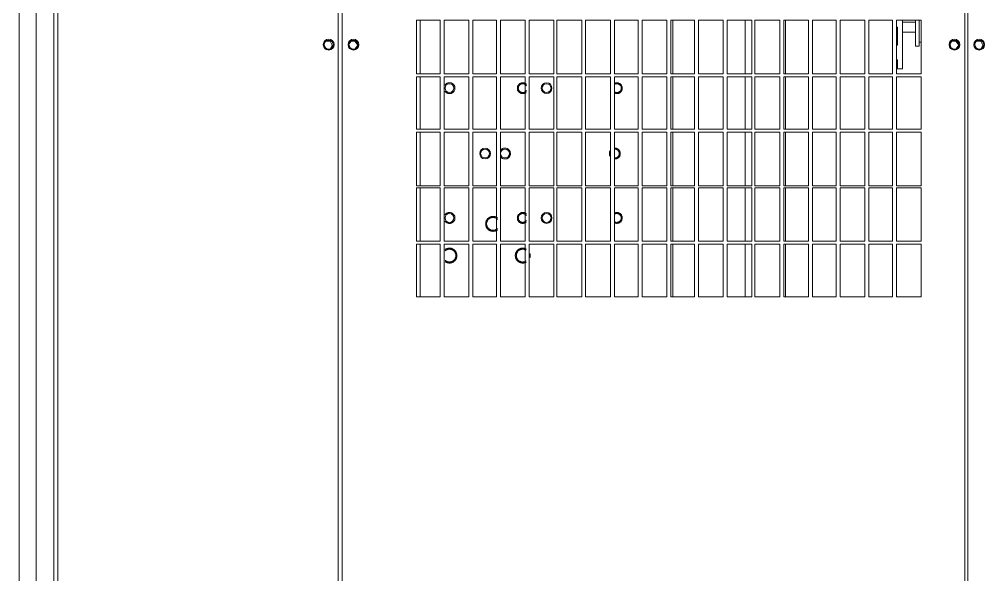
# Model space of a CAD drawing. Extents: x 0 to 160756, y 0 to 229247.
# Drawn here: x 92744 to 93931, y 79772 to 80454 of the extents above; entities that cross this region are included whole.
import ezdxf

# ---------------------------------------------------------------- set-up
doc = ezdxf.new("R2010")
doc.units = 0
doc.header["$LTSCALE"] = 10
doc.layers.add('XCM7Q30CDA-200K$0$xCUP-L40-M03-HVAC-EQ$0$XCUP-L40-HVAC-EQ$0$XCUP-L40-HVAC-EQ$0$XCUP-L40-HVAC-機房EQ$0$U-CDA-EQ', color=3, linetype='Continuous', lineweight=25)

# ---------------------------------------------------------------- blocks, each defined once
blk = doc.blocks.new('XCM7Q30CDA-200K$0$xCUP-L40-M03-HVAC-EQ$0$XCUP-L40-HVAC-EQ$0$XCUP-L40-HVAC-EQ$0$E315n')
at = {"layer": 'XCM7Q30CDA-200K$0$xCUP-L40-M03-HVAC-EQ$0$XCUP-L40-HVAC-EQ$0$XCUP-L40-HVAC-EQ$0$XCUP-L40-HVAC-機房EQ$0$U-CDA-EQ', "lineweight": 0}
for points in [[(2215.9, 4998.8), (669.2, 4998.8)], [(2241.4, 4978.1), (447.8, 4978.1)], [(2246.3, 4956.2), (445.3, 4956.2)], [(2242.7, 4951.3), (445.3, 4951.3)], [(1899.5, 4622.8), (1904.4, 4625.2)], [(1899.5, 4616.7), (1899.5, 4622.8)], [(1904.4, 4614.3), (1899.5, 4616.7)], [(1904.4, 4625.2), (1909.3, 4622.8)], [(1909.3, 4616.7), (1904.4, 4614.3)], [(1909.3, 4622.8), (1909.3, 4616.7)], [(24.3, 4607), (2471.4, 4607)], [(2472.6, 4602.1), (24.3, 4602.1)], [(1899.5, 4591.1), (1904.4, 4594.8)], [(1904.4, 4594.8), (1909.3, 4591.1)], [(1899.5, 4586.3), (1899.5, 4591.1)], [(1904.4, 4582.6), (1899.5, 4586.3)], [(1909.3, 4586.3), (1904.4, 4582.6)], [(1909.3, 4591.1), (1909.3, 4586.3)], [(1595.3, 4510.8), (1659.8, 4510.8)], [(1595.3, 4481.6), (1595.3, 4510.8)], [(1659.8, 4510.8), (1659.8, 4481.6)], [(1663.5, 4510.8), (1729.2, 4510.8)], [(1663.5, 4481.6), (1663.5, 4510.8)], [(1729.2, 4510.8), (1729.2, 4481.6)], [(1731.6, 4510.8), (1797.3, 4510.8)], [(1731.6, 4481.6), (1731.6, 4510.8)], [(1797.3, 4510.8), (1797.3, 4481.6)], [(1801, 4510.8), (1865.5, 4510.8)], [(1801, 4481.6), (1801, 4510.8)], [(1865.5, 4510.8), (1865.5, 4481.6)], [(1869.1, 4510.8), (1934.8, 4510.8)], [(1869.1, 4481.6), (1869.1, 4510.8)], [(1934.8, 4510.8), (1934.8, 4481.6)], [(1659.8, 4506), (1595.3, 4506)], [(1729.2, 4506), (1663.5, 4506)], [(1797.3, 4506), (1731.6, 4506)], [(1865.5, 4506), (1801, 4506)], [(1934.8, 4506), (1869.1, 4506)], [(1659.8, 4481.6), (1595.3, 4481.6)], [(1595.3, 4476.8), (1659.8, 4476.8)], [(1595.3, 4446.3), (1595.3, 4476.8)], [(1638.3, 4475.3), (1638.1, 4474.9), (1637.9, 4474.5), (1637.7, 4474.2), (1637.5, 4473.8), (1637.3, 4473.4), (1637.2, 4473), (1637.1, 4472.6), (1637, 4472.2), (1636.9, 4471.8), (1636.8, 4471.4), (1636.8, 4471), (1636.7, 4470.6), (1636.7, 4470.2), (1636.7, 4469.8), (1636.7, 4469.4), (1636.8, 4469), (1636.8, 4468.6), (1636.9, 4468.2), (1637, 4467.8), (1637.1, 4467.4), (1637.2, 4467), (1637.4, 4466.6), (1637.6, 4466.2), (1637.7, 4465.9), (1637.9, 4465.5), (1638.1, 4465.2), (1638.4, 4464.8), (1638.6, 4464.5), (1638.9, 4464.2), (1639.2, 4463.8), (1639.5, 4463.5), (1639.8, 4463.2), (1640.1, 4463), (1640.5, 4462.7), (1640.8, 4462.5), (1641.2, 4462.2), (1641.5, 4462), (1641.9, 4461.8), (1642.3, 4461.7), (1642.6, 4461.5), (1643, 4461.4), (1643.4, 4461.3), (1643.8, 4461.2), (1644.2, 4461.1), (1644.6, 4461), (1645, 4461), (1645.4, 4461), (1645.8, 4460.9), (1646.2, 4461), (1646.6, 4461), (1647, 4461), (1647.4, 4461.1), (1647.8, 4461.2), (1648.2, 4461.3), (1648.6, 4461.4), (1649, 4461.5), (1649.4, 4461.7), (1649.8, 4461.8), (1650.1, 4462), (1650.5, 4462.2), (1650.9, 4462.5), (1651.2, 4462.7), (1651.6, 4463), (1651.9, 4463.2), (1652.2, 4463.5), (1652.5, 4463.8), (1652.8, 4464.2), (1653, 4464.5), (1653.3, 4464.8), (1653.5, 4465.2), (1653.7, 4465.5), (1653.9, 4465.9), (1654.1, 4466.2), (1654.3, 4466.6), (1654.4, 4467), (1654.6, 4467.4), (1654.7, 4467.8), (1654.8, 4468.2), (1654.8, 4468.6), (1654.9, 4469), (1654.9, 4469.4), (1655, 4469.8), (1655, 4470.2), (1654.9, 4470.6), (1654.9, 4471), (1654.9, 4471.4), (1654.8, 4471.8), (1654.7, 4472.2), (1654.6, 4472.6), (1654.5, 4473), (1654.3, 4473.4), (1654.2, 4473.8), (1654, 4474.2), (1653.8, 4474.5), (1653.6, 4474.9), (1653.4, 4475.3)], [(1639.9, 4475.4), (1639.7, 4475.1), (1639.4, 4474.7), (1639.2, 4474.4), (1639, 4474.1), (1638.8, 4473.8), (1638.7, 4473.4), (1638.5, 4473.1), (1638.4, 4472.7), (1638.3, 4472.4), (1638.2, 4472), (1638.1, 4471.6), (1638, 4471.3), (1638, 4470.9), (1637.9, 4470.5), (1637.9, 4470.2), (1637.9, 4469.8), (1638, 4469.4), (1638, 4469), (1638.1, 4468.7), (1638.1, 4468.3), (1638.2, 4468), (1638.3, 4467.6), (1638.5, 4467.2), (1638.6, 4466.9), (1638.8, 4466.6), (1638.9, 4466.2), (1639.1, 4465.9), (1639.3, 4465.6), (1639.6, 4465.3), (1639.8, 4465), (1640.1, 4464.7), (1640.6, 4464.1), (1640.9, 4463.9), (1641.3, 4463.6), (1641.6, 4463.4), (1641.9, 4463.2), (1642.2, 4463), (1642.6, 4462.9), (1642.9, 4462.7), (1643.3, 4462.6), (1643.6, 4462.5), (1644, 4462.4), (1644.4, 4462.3), (1644.7, 4462.2), (1645.1, 4462.2), (1645.5, 4462.2), (1645.8, 4462.2), (1646.2, 4462.2), (1646.6, 4462.2), (1646.9, 4462.2), (1647.3, 4462.3), (1647.7, 4462.4), (1648, 4462.5), (1648.4, 4462.6), (1648.7, 4462.7), (1649.1, 4462.9), (1649.4, 4463), (1649.8, 4463.2), (1650.1, 4463.4), (1650.4, 4463.6), (1650.7, 4463.9), (1651, 4464.1), (1651.3, 4464.4), (1651.9, 4465), (1652.1, 4465.3), (1652.3, 4465.6), (1652.5, 4465.9), (1652.7, 4466.2), (1652.9, 4466.6), (1653.1, 4466.9), (1653.2, 4467.2), (1653.3, 4467.6), (1653.5, 4468), (1653.5, 4468.3), (1653.6, 4468.7), (1653.7, 4469), (1653.7, 4469.4), (1653.7, 4469.8), (1653.7, 4470.2), (1653.7, 4470.5), (1653.7, 4470.9), (1653.7, 4471.3), (1653.6, 4471.6), (1653.5, 4472), (1653.4, 4472.4), (1653.3, 4472.7), (1653.2, 4473.1), (1653, 4473.4), (1652.8, 4473.8), (1652.7, 4474.1), (1652.4, 4474.4), (1652.2, 4474.7), (1652, 4475.1), (1651.7, 4475.4)], [(1659.8, 4476.8), (1659.8, 4446.3)], [(1729.2, 4481.6), (1663.5, 4481.6)], [(1663.5, 4476.8), (1729.2, 4476.8)], [(1663.5, 4446.3), (1663.5, 4476.8)], [(1688.3, 4475.6), (1687.9, 4475.3), (1687.5, 4475), (1687.1, 4474.6), (1686.8, 4474.2), (1686.5, 4473.7), (1686.2, 4473.3), (1686, 4472.8), (1685.8, 4472.3), (1685.6, 4471.8), (1685.5, 4471.3), (1685.4, 4470.8), (1685.4, 4470.3), (1685.4, 4469.7), (1685.4, 4469.2), (1685.5, 4468.7), (1685.7, 4468.1), (1685.9, 4467.6), (1686.1, 4467.1), (1686.3, 4466.6), (1686.6, 4466.2), (1686.9, 4465.8), (1687.3, 4465.4), (1687.7, 4465), (1688.1, 4464.7), (1688.5, 4464.4), (1689, 4464.1), (1689.5, 4463.9), (1689.9, 4463.7), (1690.5, 4463.6), (1691, 4463.5), (1691.5, 4463.4), (1692.1, 4463.4), (1692.6, 4463.4), (1693.2, 4463.5), (1693.7, 4463.6), (1694.2, 4463.7), (1694.7, 4463.9), (1695.2, 4464.1), (1695.6, 4464.4), (1696.1, 4464.7), (1696.5, 4465), (1696.8, 4465.4), (1697.2, 4465.8), (1697.5, 4466.2), (1697.8, 4466.6), (1698.1, 4467.1), (1698.3, 4467.6), (1698.5, 4468.1), (1698.6, 4468.7), (1698.7, 4469.2), (1698.8, 4469.7), (1698.8, 4470.3), (1698.7, 4470.8), (1698.6, 4471.3), (1698.5, 4471.8), (1698.4, 4472.3), (1698.2, 4472.8), (1697.9, 4473.3), (1697.7, 4473.7), (1697.4, 4474.2), (1697, 4474.6), (1696.6, 4475), (1696.2, 4475.3), (1695.8, 4475.6)], [(1729.2, 4476.8), (1729.2, 4446.3)], [(1797.3, 4481.6), (1731.6, 4481.6)], [(1731.6, 4476.8), (1797.3, 4476.8)], [(1731.6, 4446.3), (1731.6, 4476.8)], [(1797.3, 4476.8), (1797.3, 4446.3)], [(1865.5, 4481.6), (1801, 4481.6)], [(1801, 4476.8), (1865.5, 4476.8)], [(1801, 4446.3), (1801, 4476.8)], [(1847.7, 4475.6), (1847.3, 4475.3), (1846.9, 4475), (1846.5, 4474.6), (1846.2, 4474.2), (1845.9, 4473.7), (1845.6, 4473.3), (1845.4, 4472.8), (1845.2, 4472.3), (1845, 4471.8), (1844.9, 4471.3), (1844.8, 4470.8), (1844.8, 4470.3), (1844.8, 4469.7), (1844.8, 4469.2), (1844.9, 4468.7), (1845.1, 4468.1), (1845.2, 4467.6), (1845.5, 4467.1), (1845.7, 4466.6), (1846, 4466.2), (1846.3, 4465.8), (1846.7, 4465.4), (1847.1, 4465), (1847.5, 4464.7), (1847.9, 4464.4), (1848.4, 4464.1), (1848.8, 4463.9), (1849.3, 4463.7), (1849.9, 4463.6), (1850.4, 4463.5), (1850.9, 4463.4), (1851.5, 4463.4), (1852, 4463.4), (1852.6, 4463.5), (1853.1, 4463.6), (1853.6, 4463.7), (1854.1, 4463.9), (1854.6, 4464.1), (1855, 4464.4), (1855.5, 4464.7), (1855.9, 4465), (1856.2, 4465.4), (1856.6, 4465.8), (1856.9, 4466.2), (1857.2, 4466.6), (1857.5, 4467.1), (1857.7, 4467.6), (1857.9, 4468.1), (1858, 4468.7), (1858.1, 4469.2), (1858.2, 4469.7), (1858.2, 4470.3), (1858.1, 4470.8), (1858, 4471.3), (1857.9, 4471.8), (1857.8, 4472.3), (1857.6, 4472.8), (1857.3, 4473.3), (1857.1, 4473.7), (1856.8, 4474.2), (1856.4, 4474.6), (1856, 4475), (1855.6, 4475.3), (1855.2, 4475.6)], [(1865.5, 4476.8), (1865.5, 4446.3)], [(1934.8, 4481.6), (1869.1, 4481.6)], [(1869.1, 4476.8), (1934.8, 4476.8)], [(1869.1, 4446.3), (1869.1, 4476.8)], [(1934.8, 4476.8), (1934.8, 4446.3)], [(1659.8, 4446.3), (1595.3, 4446.3)], [(1595.3, 4441.5), (1659.8, 4441.5)], [(1595.3, 4412.3), (1595.3, 4441.5)], [(1659.8, 4441.5), (1659.8, 4412.3)], [(1729.2, 4446.3), (1663.5, 4446.3)], [(1663.5, 4441.5), (1729.2, 4441.5)], [(1663.5, 4412.3), (1663.5, 4441.5)], [(1729.2, 4441.5), (1729.2, 4412.3)], [(1797.3, 4446.3), (1731.6, 4446.3)], [(1731.6, 4441.5), (1797.3, 4441.5)], [(1731.6, 4412.3), (1731.6, 4441.5)], [(1797.3, 4441.5), (1797.3, 4412.3)], [(1865.5, 4446.3), (1801, 4446.3)], [(1801, 4441.5), (1865.5, 4441.5)], [(1801, 4412.3), (1801, 4441.5)], [(1865.5, 4441.5), (1865.5, 4412.3)], [(1934.8, 4446.3), (1869.1, 4446.3)], [(1869.1, 4441.5), (1934.8, 4441.5)], [(1869.1, 4412.3), (1869.1, 4441.5)], [(1934.8, 4441.5), (1934.8, 4412.3)], [(1692, 4411), (1692.3, 4411.4), (1692.5, 4411.7), (1692.8, 4412.1), (1693, 4412.5), (1693.1, 4412.9), (1693.3, 4413.3), (1693.4, 4413.7), (1693.6, 4414.1), (1693.7, 4414.5), (1693.7, 4414.9), (1693.8, 4415.3), (1693.9, 4415.7), (1693.9, 4416.1), (1693.9, 4416.5), (1693.9, 4416.9), (1693.9, 4417.4), (1693.8, 4417.8), (1693.8, 4418.2), (1693.7, 4418.6), (1693.6, 4419), (1693.4, 4419.4), (1693.3, 4419.8), (1693.2, 4420.2), (1693, 4420.5), (1692.8, 4420.9), (1692.6, 4421.3), (1692.3, 4421.6), (1692.1, 4422), (1691.8, 4422.3), (1691.5, 4422.6), (1691.2, 4423), (1690.9, 4423.3), (1690.6, 4423.6), (1690.3, 4423.8), (1689.9, 4424.1), (1689.5, 4424.3), (1689.2, 4424.5), (1688.8, 4424.7), (1688.4, 4424.9), (1688, 4425.1), (1687.6, 4425.2), (1687.2, 4425.3), (1686.8, 4425.4), (1686.4, 4425.5), (1686, 4425.6), (1685.6, 4425.6), (1685.2, 4425.6), (1684.8, 4425.7), (1684.4, 4425.6), (1683.9, 4425.6), (1683.5, 4425.6), (1683.1, 4425.5), (1682.7, 4425.4), (1682.3, 4425.3), (1681.9, 4425.2), (1681.5, 4425.1), (1681.1, 4424.9), (1680.7, 4424.7), (1680.4, 4424.5), (1680, 4424.3), (1679.6, 4424.1), (1679.3, 4423.8), (1678.9, 4423.6), (1678.6, 4423.3), (1678.3, 4423), (1678, 4422.6), (1677.7, 4422.3), (1677.4, 4422), (1677.2, 4421.6), (1677, 4421.3), (1676.8, 4420.9), (1676.6, 4420.5), (1676.4, 4420.2), (1676.2, 4419.8), (1676.1, 4419.4), (1676, 4419), (1675.9, 4418.6), (1675.8, 4418.2), (1675.7, 4417.8), (1675.7, 4417.4), (1675.7, 4416.9), (1675.6, 4416.5), (1675.7, 4416.1), (1675.7, 4415.7), (1675.7, 4415.3), (1675.8, 4414.9), (1675.9, 4414.5), (1676, 4414.1), (1676.1, 4413.7), (1676.2, 4413.3), (1676.4, 4412.9), (1676.6, 4412.5), (1676.8, 4412.1), (1677, 4411.7), (1677.2, 4411.4), (1677.5, 4411)], [(1690.3, 4410.9), (1690.7, 4411.3), (1691.1, 4411.8), (1691.4, 4412.2), (1691.7, 4412.7), (1692, 4413.3), (1692.2, 4413.8), (1692.4, 4414.3), (1692.5, 4414.9), (1692.6, 4415.5), (1692.7, 4416.1), (1692.7, 4416.3), (1692.7, 4416.6), (1692.7, 4416.9), (1692.7, 4417.2), (1692.6, 4417.5), (1692.6, 4417.8), (1692.5, 4418.1), (1692.5, 4418.4), (1692.3, 4418.9), (1692.1, 4419.5), (1691.9, 4420.1), (1691.6, 4420.6), (1691.2, 4421.1), (1690.9, 4421.5), (1690.5, 4422), (1690.1, 4422.4), (1689.7, 4422.8), (1689.2, 4423.1), (1688.7, 4423.4), (1688.2, 4423.7), (1687.7, 4423.9), (1687.1, 4424.1), (1686.5, 4424.2), (1686.3, 4424.3), (1686, 4424.4), (1685.7, 4424.4), (1685.4, 4424.4), (1685.1, 4424.4), (1684.8, 4424.4), (1684.5, 4424.4), (1684.2, 4424.4), (1683.9, 4424.4), (1683.6, 4424.4), (1683.3, 4424.3), (1683, 4424.2), (1682.4, 4424.1), (1681.9, 4423.9), (1681.4, 4423.7), (1680.8, 4423.4), (1680.4, 4423.1), (1679.9, 4422.8), (1679.4, 4422.4), (1679, 4422), (1678.6, 4421.5), (1678.3, 4421.1), (1678, 4420.6), (1677.7, 4420.1), (1677.4, 4419.5), (1677.2, 4418.9), (1677.1, 4418.4), (1677, 4418.1), (1677, 4417.8), (1676.9, 4417.5), (1676.9, 4417.2), (1676.9, 4416.9), (1676.9, 4416.6), (1676.9, 4416.3), (1676.9, 4416.1), (1676.9, 4415.8), (1677, 4415.2), (1677.1, 4414.6), (1677.3, 4414.1), (1677.5, 4413.5), (1677.7, 4413), (1678, 4412.5), (1678.3, 4412), (1678.7, 4411.5), (1679, 4411.1)], [(1659.8, 4412.3), (1595.3, 4412.3)], [(1595.3, 4407.4), (1659.8, 4407.4)], [(1595.3, 4377), (1595.3, 4407.4)], [(1659.8, 4407.4), (1659.8, 4377)], [(1729.2, 4412.3), (1663.5, 4412.3)], [(1663.5, 4407.4), (1729.2, 4407.4)], [(1663.5, 4377), (1663.5, 4407.4)], [(1729.2, 4407.4), (1729.2, 4377)], [(1797.3, 4412.3), (1731.6, 4412.3)], [(1731.6, 4407.4), (1797.3, 4407.4)], [(1731.6, 4377), (1731.6, 4407.4)], [(1767.1, 4407.2), (1766.7, 4406.9), (1766.3, 4406.5), (1766, 4406.1), (1765.6, 4405.7), (1765.4, 4405.3), (1765.1, 4404.8), (1764.9, 4404.4), (1764.8, 4403.9), (1764.6, 4403.4), (1764.5, 4402.9), (1764.5, 4402.4), (1764.5, 4401.8), (1764.5, 4401.3), (1764.6, 4400.8), (1764.7, 4400.3), (1764.8, 4399.8), (1765, 4399.3), (1765.2, 4398.8), (1765.5, 4398.4), (1765.8, 4397.9), (1766.1, 4397.5), (1766.5, 4397.2), (1766.9, 4396.8), (1767.3, 4396.5), (1767.7, 4396.2), (1768.1, 4396), (1768.6, 4395.7), (1769.1, 4395.6), (1769.6, 4395.4), (1770.1, 4395.3), (1770.6, 4395.3), (1771.2, 4395.2), (1771.7, 4395.3), (1772.2, 4395.3), (1772.7, 4395.4), (1773.2, 4395.6), (1773.7, 4395.7), (1774.2, 4396), (1774.6, 4396.2), (1775.1, 4396.5), (1775.5, 4396.8), (1775.8, 4397.2), (1776.2, 4397.5), (1776.5, 4397.9), (1776.8, 4398.4), (1777.1, 4398.8), (1777.3, 4399.3), (1777.5, 4399.8), (1777.7, 4400.3), (1777.8, 4400.8), (1777.8, 4401.3), (1777.9, 4401.8), (1777.8, 4402.4), (1777.8, 4402.9), (1777.7, 4403.4), (1777.6, 4403.9), (1777.4, 4404.4), (1777.2, 4404.8), (1777, 4405.3), (1776.7, 4405.7), (1776.4, 4406.1), (1776, 4406.5), (1775.6, 4406.9), (1775.2, 4407.2)], [(1797.3, 4407.4), (1797.3, 4377)], [(1865.5, 4412.3), (1801, 4412.3)], [(1801, 4407.4), (1865.5, 4407.4)], [(1801, 4377), (1801, 4407.4)], [(1865.5, 4407.4), (1865.5, 4377)], [(1934.8, 4412.3), (1869.1, 4412.3)], [(1869.1, 4407.4), (1934.8, 4407.4)], [(1869.1, 4377), (1869.1, 4407.4)], [(1934.8, 4407.4), (1934.8, 4377)], [(1654, 4375.9), (1654.1, 4376.3), (1654.3, 4376.6), (1654.4, 4377), (1654.6, 4377.4), (1654.7, 4377.8), (1654.8, 4378.1), (1654.8, 4378.5), (1654.9, 4378.9), (1654.9, 4379.3), (1655, 4379.7), (1655, 4380.1), (1655, 4380.4), (1654.9, 4380.8), (1654.9, 4381.2), (1654.8, 4381.6), (1654.8, 4381.9), (1654.7, 4382.3), (1654.6, 4382.7), (1654.4, 4383), (1654.3, 4383.4), (1654.2, 4383.8), (1654, 4384.1), (1653.8, 4384.4), (1653.6, 4384.8), (1653.4, 4385.1), (1653.2, 4385.4), (1653, 4385.7), (1652.7, 4386), (1652.4, 4386.3), (1651.9, 4386.9), (1651.6, 4387.1), (1651.2, 4387.4), (1650.9, 4387.6), (1650.6, 4387.8), (1650.3, 4388), (1649.9, 4388.2), (1649.6, 4388.4), (1649.2, 4388.5), (1648.8, 4388.7), (1648.5, 4388.8), (1648.1, 4388.9), (1647.7, 4389), (1647.4, 4389), (1647, 4389.1), (1646.6, 4389.1), (1646.2, 4389.2), (1645.8, 4389.2), (1645.5, 4389.2), (1645.1, 4389.1), (1644.7, 4389.1), (1644.3, 4389), (1643.9, 4389), (1643.6, 4388.9), (1643.2, 4388.8), (1642.8, 4388.7), (1642.5, 4388.5), (1642.1, 4388.4), (1641.8, 4388.2), (1641.4, 4388), (1641.1, 4387.8), (1640.7, 4387.6), (1640.4, 4387.4), (1640.1, 4387.1), (1639.8, 4386.9), (1639.5, 4386.6), (1639, 4386), (1638.7, 4385.7), (1638.5, 4385.4), (1638.3, 4385.1), (1638, 4384.8), (1637.8, 4384.4), (1637.7, 4384.1), (1637.5, 4383.8), (1637.4, 4383.4), (1637.2, 4383), (1637.1, 4382.7), (1637, 4382.3), (1636.9, 4381.9), (1636.8, 4381.6), (1636.8, 4381.2), (1636.7, 4380.8), (1636.7, 4380.4), (1636.7, 4380.1), (1636.7, 4379.7), (1636.7, 4379.3), (1636.8, 4378.9), (1636.8, 4378.5), (1636.9, 4378.1), (1637, 4377.8), (1637.1, 4377.4), (1637.2, 4377), (1637.4, 4376.6), (1637.5, 4376.3), (1637.7, 4375.9)], [(1652.6, 4375.9), (1652.8, 4376.2), (1652.9, 4376.5), (1653.1, 4376.8), (1653.2, 4377.2), (1653.3, 4377.5), (1653.4, 4377.8), (1653.5, 4378.2), (1653.6, 4378.5), (1653.7, 4378.9), (1653.7, 4379.2), (1653.7, 4379.5), (1653.7, 4379.9), (1653.7, 4380.2), (1653.7, 4380.6), (1653.7, 4380.9), (1653.6, 4381.3), (1653.6, 4381.6), (1653.5, 4381.9), (1653.4, 4382.3), (1653.3, 4382.6), (1653.2, 4382.9), (1653.1, 4383.2), (1652.9, 4383.5), (1652.8, 4383.9), (1652.6, 4384.2), (1652.4, 4384.5), (1652, 4385), (1651.5, 4385.6), (1651, 4386), (1650.4, 4386.5), (1650.1, 4386.7), (1649.8, 4386.9), (1649.5, 4387), (1649.2, 4387.2), (1648.9, 4387.3), (1648.5, 4387.5), (1648.2, 4387.6), (1647.9, 4387.7), (1647.5, 4387.8), (1647.2, 4387.8), (1646.9, 4387.9), (1646.5, 4387.9), (1646.2, 4387.9), (1645.8, 4387.9), (1645.5, 4387.9), (1645.2, 4387.9), (1644.8, 4387.9), (1644.5, 4387.8), (1644.1, 4387.8), (1643.8, 4387.7), (1643.5, 4387.6), (1643.1, 4387.5), (1642.8, 4387.3), (1642.5, 4387.2), (1642.2, 4387), (1641.9, 4386.9), (1641.6, 4386.7), (1641.3, 4386.5), (1641, 4386.3), (1640.4, 4385.8), (1639.9, 4385.3), (1639.5, 4384.7), (1639.1, 4384.2), (1638.9, 4383.9), (1638.8, 4383.5), (1638.6, 4383.2), (1638.5, 4382.9), (1638.4, 4382.6), (1638.2, 4382.3), (1638.2, 4381.9), (1638.1, 4381.6), (1638, 4381.3), (1638, 4380.9), (1637.9, 4380.6), (1637.9, 4380.2), (1637.9, 4379.9), (1637.9, 4379.5), (1638, 4379.2), (1638, 4378.9), (1638.1, 4378.5), (1638.1, 4378.2), (1638.2, 4377.8), (1638.3, 4377.5), (1638.5, 4377.2), (1638.6, 4376.8), (1638.7, 4376.5), (1638.9, 4376.2), (1639.1, 4375.9)], [(1697.1, 4375.6), (1697.5, 4376.1), (1697.8, 4376.6), (1698.1, 4377.2), (1698.3, 4377.5), (1698.4, 4377.8), (1698.5, 4378.1), (1698.6, 4378.4), (1698.6, 4378.7), (1698.7, 4379), (1698.7, 4379.4), (1698.8, 4379.7), (1698.8, 4380), (1698.8, 4380.3), (1698.7, 4380.6), (1698.7, 4380.9), (1698.7, 4381.2), (1698.6, 4381.5), (1698.5, 4381.8), (1698.4, 4382.1), (1698.3, 4382.4), (1698.2, 4382.7), (1698.1, 4383), (1697.7, 4383.6), (1697.4, 4384.1), (1696.9, 4384.6), (1696.5, 4385.1), (1695.9, 4385.5), (1695.4, 4385.8), (1694.8, 4386.1), (1694.5, 4386.3), (1694.2, 4386.4), (1693.9, 4386.5), (1693.6, 4386.5), (1693.3, 4386.6), (1693, 4386.7), (1692.7, 4386.7), (1692.4, 4386.7), (1692.1, 4386.7), (1691.8, 4386.7), (1691.4, 4386.7), (1691.1, 4386.7), (1690.8, 4386.6), (1690.5, 4386.5), (1690.2, 4386.5), (1689.9, 4386.4), (1689.6, 4386.3), (1689.3, 4386.1), (1689, 4386), (1688.5, 4385.7), (1687.9, 4385.3), (1687.4, 4384.9), (1687, 4384.4), (1686.6, 4383.9), (1686.2, 4383.3), (1686, 4382.7), (1685.8, 4382.4), (1685.7, 4382.1), (1685.6, 4381.8), (1685.6, 4381.5), (1685.5, 4381.2), (1685.4, 4380.9), (1685.4, 4380.6), (1685.4, 4380.3), (1685.4, 4380), (1685.4, 4379.7), (1685.4, 4379.4), (1685.5, 4379), (1685.5, 4378.7), (1685.6, 4378.4), (1685.7, 4378.1), (1685.8, 4377.8), (1685.9, 4377.5), (1686, 4377.2), (1686.1, 4376.9), (1686.5, 4376.4), (1686.9, 4375.8)], [(1695.1, 4375.5), (1695.4, 4375.7), (1695.8, 4376), (1696.1, 4376.3), (1696.4, 4376.7), (1696.6, 4377), (1696.9, 4377.4), (1697.1, 4377.8), (1697.2, 4378.2), (1697.3, 4378.6), (1697.4, 4379), (1697.5, 4379.4), (1697.5, 4379.8), (1697.5, 4380.3), (1697.5, 4380.7), (1697.4, 4381.2), (1697.3, 4381.6), (1697.2, 4382), (1697, 4382.4), (1696.8, 4382.8), (1696.5, 4383.2), (1696.3, 4383.5), (1696, 4383.9), (1695.7, 4384.2), (1695.3, 4384.4), (1695, 4384.7), (1694.6, 4384.9), (1694.2, 4385.1), (1693.8, 4385.2), (1693.4, 4385.3), (1693, 4385.4), (1692.5, 4385.5), (1692.1, 4385.5), (1691.6, 4385.5), (1691.2, 4385.4), (1690.7, 4385.3), (1690.3, 4385.2), (1689.9, 4385.1), (1689.5, 4384.9), (1689.2, 4384.7), (1688.8, 4384.4), (1688.5, 4384.2), (1688.2, 4383.9), (1687.9, 4383.5), (1687.6, 4383.2), (1687.4, 4382.8), (1687.2, 4382.4), (1687, 4382), (1686.8, 4381.6), (1686.7, 4381.2), (1686.6, 4380.7), (1686.6, 4380.3), (1686.6, 4379.8), (1686.6, 4379.4), (1686.7, 4379), (1686.8, 4378.6), (1686.9, 4378.2), (1687.1, 4377.8), (1687.3, 4377.4), (1687.5, 4377), (1687.8, 4376.7), (1688.1, 4376.3), (1688.4, 4376), (1688.7, 4375.7), (1689.1, 4375.5)], [(1856.5, 4375.6), (1856.9, 4376.1), (1857.2, 4376.6), (1857.5, 4377.2), (1857.7, 4377.5), (1857.8, 4377.8), (1857.9, 4378.1), (1858, 4378.4), (1858, 4378.7), (1858.1, 4379), (1858.1, 4379.4), (1858.1, 4379.7), (1858.2, 4380), (1858.2, 4380.3), (1858.1, 4380.6), (1858.1, 4380.9), (1858, 4381.2), (1858, 4381.5), (1857.9, 4381.8), (1857.8, 4382.1), (1857.7, 4382.4), (1857.6, 4382.7), (1857.5, 4383), (1857.1, 4383.6), (1856.8, 4384.1), (1856.3, 4384.6), (1855.9, 4385.1), (1855.3, 4385.5), (1854.8, 4385.8), (1854.2, 4386.1), (1853.9, 4386.3), (1853.6, 4386.4), (1853.3, 4386.5), (1853, 4386.5), (1852.7, 4386.6), (1852.4, 4386.7), (1852.1, 4386.7), (1851.8, 4386.7), (1851.5, 4386.7), (1851.2, 4386.7), (1850.8, 4386.7), (1850.5, 4386.7), (1850.2, 4386.6), (1849.9, 4386.5), (1849.6, 4386.5), (1849.3, 4386.4), (1849, 4386.3), (1848.7, 4386.1), (1848.4, 4386), (1847.9, 4385.7), (1847.3, 4385.3), (1846.8, 4384.9), (1846.4, 4384.4), (1846, 4383.9), (1845.6, 4383.3), (1845.3, 4382.7), (1845.2, 4382.4), (1845.1, 4382.1), (1845, 4381.8), (1844.9, 4381.5), (1844.9, 4381.2), (1844.8, 4380.9), (1844.8, 4380.6), (1844.8, 4380.3), (1844.8, 4380), (1844.8, 4379.7), (1844.8, 4379.4), (1844.9, 4379), (1844.9, 4378.7), (1845, 4378.4), (1845.1, 4378.1), (1845.2, 4377.8), (1845.3, 4377.5), (1845.4, 4377.2), (1845.5, 4376.9), (1845.9, 4376.4), (1846.3, 4375.8)], [(1854.5, 4375.5), (1854.8, 4375.7), (1855.2, 4376), (1855.5, 4376.3), (1855.8, 4376.7), (1856, 4377), (1856.3, 4377.4), (1856.4, 4377.8), (1856.6, 4378.2), (1856.7, 4378.6), (1856.8, 4379), (1856.9, 4379.4), (1856.9, 4379.8), (1856.9, 4380.3), (1856.9, 4380.7), (1856.8, 4381.2), (1856.7, 4381.6), (1856.6, 4382), (1856.4, 4382.4), (1856.2, 4382.8), (1855.9, 4383.2), (1855.7, 4383.5), (1855.4, 4383.9), (1855.1, 4384.2), (1854.7, 4384.4), (1854.4, 4384.7), (1854, 4384.9), (1853.6, 4385.1), (1853.2, 4385.2), (1852.8, 4385.3), (1852.4, 4385.4), (1851.9, 4385.5), (1851.5, 4385.5), (1851, 4385.5), (1850.6, 4385.4), (1850.1, 4385.3), (1849.7, 4385.2), (1849.3, 4385.1), (1848.9, 4384.9), (1848.6, 4384.7), (1848.2, 4384.4), (1847.9, 4384.2), (1847.5, 4383.9), (1847.3, 4383.5), (1847, 4383.2), (1846.8, 4382.8), (1846.5, 4382.4), (1846.4, 4382), (1846.2, 4381.6), (1846.1, 4381.2), (1846, 4380.7), (1846, 4380.3), (1846, 4379.8), (1846, 4379.4), (1846.1, 4379), (1846.2, 4378.6), (1846.3, 4378.2), (1846.5, 4377.8), (1846.7, 4377.4), (1846.9, 4377), (1847.2, 4376.7), (1847.4, 4376.3), (1847.8, 4376), (1848.1, 4375.7), (1848.5, 4375.5)], [(1659.8, 4377), (1595.3, 4377)], [(1595.3, 4372.1), (1659.8, 4372.1)], [(1595.3, 4341.7), (1595.3, 4372.1)], [(1643.3, 4371.3), (1643.6, 4371.2), (1644, 4371.1), (1644.3, 4371), (1644.6, 4371), (1644.9, 4371), (1645.2, 4370.9), (1645.5, 4370.9), (1645.8, 4370.9), (1646.1, 4370.9), (1646.5, 4370.9), (1646.8, 4371), (1647.1, 4371), (1647.4, 4371), (1647.7, 4371.1), (1648, 4371.2), (1648.3, 4371.3)], [(1659.8, 4372.1), (1659.8, 4341.7)], [(1729.2, 4377), (1663.5, 4377)], [(1663.5, 4372.1), (1729.2, 4372.1)], [(1663.5, 4341.7), (1663.5, 4372.1)], [(1729.2, 4372.1), (1729.2, 4341.7)], [(1797.3, 4377), (1731.6, 4377)], [(1731.6, 4372.1), (1797.3, 4372.1)], [(1731.6, 4341.7), (1731.6, 4372.1)], [(1797.3, 4372.1), (1797.3, 4341.7)], [(1865.5, 4377), (1801, 4377)], [(1801, 4372.1), (1865.5, 4372.1)], [(1801, 4341.7), (1801, 4372.1)], [(1865.5, 4372.1), (1865.5, 4341.7)], [(1934.8, 4377), (1869.1, 4377)], [(1869.1, 4372.1), (1934.8, 4372.1)], [(1869.1, 4341.7), (1869.1, 4372.1)], [(1934.8, 4372.1), (1934.8, 4341.7)], [(1659.8, 4341.7), (1595.3, 4341.7)], [(1595.3, 4338.1), (1659.8, 4338.1)], [(1595.3, 4307.6), (1595.3, 4338.1)], [(1659.8, 4338.1), (1659.8, 4307.6)], [(1729.2, 4341.7), (1663.5, 4341.7)], [(1663.5, 4338.1), (1729.2, 4338.1)], [(1663.5, 4307.6), (1663.5, 4338.1)], [(1729.2, 4338.1), (1729.2, 4307.6)], [(1797.3, 4341.7), (1731.6, 4341.7)], [(1731.6, 4338.1), (1797.3, 4338.1)], [(1731.6, 4307.6), (1731.6, 4338.1)], [(1797.3, 4338.1), (1797.3, 4307.6)], [(1865.5, 4341.7), (1801, 4341.7)], [(1801, 4338.1), (1865.5, 4338.1)], [(1801, 4307.6), (1801, 4338.1)], [(1865.5, 4338.1), (1865.5, 4307.6)], [(1934.8, 4341.7), (1869.1, 4341.7)], [(1869.1, 4338.1), (1934.8, 4338.1)], [(1869.1, 4307.6), (1869.1, 4338.1)], [(1934.8, 4338.1), (1934.8, 4307.6)], [(1659.8, 4307.6), (1595.3, 4307.6)], [(1729.2, 4307.6), (1663.5, 4307.6)], [(1797.3, 4307.6), (1731.6, 4307.6)], [(1865.5, 4307.6), (1801, 4307.6)], [(1934.8, 4307.6), (1869.1, 4307.6)], [(1595.3, 4302.8), (1659.8, 4302.8)], [(1595.3, 4272.4), (1595.3, 4302.8)], [(1659.8, 4302.8), (1659.8, 4272.4)], [(1663.5, 4302.8), (1729.2, 4302.8)], [(1663.5, 4272.4), (1663.5, 4302.8)], [(1729.2, 4302.8), (1729.2, 4272.4)], [(1731.6, 4302.8), (1797.3, 4302.8)], [(1731.6, 4272.4), (1731.6, 4302.8)], [(1797.3, 4302.8), (1797.3, 4272.4)], [(1801, 4302.8), (1865.5, 4302.8)], [(1801, 4272.4), (1801, 4302.8)], [(1865.5, 4302.8), (1865.5, 4272.4)], [(1869.1, 4302.8), (1934.8, 4302.8)], [(1869.1, 4272.4), (1869.1, 4302.8)], [(1934.8, 4302.8), (1934.8, 4272.4)], [(1659.8, 4272.4), (1595.3, 4272.4)], [(1729.2, 4272.4), (1663.5, 4272.4)], [(1797.3, 4272.4), (1731.6, 4272.4)], [(1774.9, 4272.4), (1774.5, 4272.7), (1774.1, 4272.9), (1773.6, 4273.1), (1773.1, 4273.3), (1772.6, 4273.4), (1772.1, 4273.5), (1771.7, 4273.5), (1771.2, 4273.6), (1770.7, 4273.5), (1770.2, 4273.5), (1769.7, 4273.4), (1769.2, 4273.3), (1768.7, 4273.1), (1768.3, 4272.9), (1767.8, 4272.7), (1767.4, 4272.4)], [(1865.5, 4272.4), (1801, 4272.4)], [(1934.8, 4272.4), (1869.1, 4272.4)], [(1595.3, 4267.5), (1659.8, 4267.5)], [(1595.3, 4238.3), (1595.3, 4267.5)], [(1659.8, 4267.5), (1659.8, 4238.3)], [(1663.5, 4267.5), (1729.2, 4267.5)], [(1663.5, 4238.3), (1663.5, 4267.5)], [(1686, 4267.2), (1685.8, 4266.7), (1685.6, 4266.1), (1685.5, 4265.6), (1685.4, 4265), (1685.4, 4264.5), (1685.4, 4263.9), (1685.5, 4263.4), (1685.6, 4262.9), (1685.7, 4262.3), (1685.9, 4261.8), (1686.2, 4261.3), (1686.4, 4260.8), (1686.7, 4260.4), (1687.1, 4260), (1687.5, 4259.5), (1687.9, 4259.2), (1688.4, 4258.8), (1688.9, 4258.6), (1689.4, 4258.3), (1689.9, 4258.1), (1690.4, 4258), (1691, 4257.8), (1691.5, 4257.8), (1692.1, 4257.8), (1692.6, 4257.8), (1693.2, 4257.8), (1693.7, 4258), (1694.2, 4258.1), (1694.8, 4258.3), (1695.3, 4258.6), (1695.7, 4258.8), (1696.2, 4259.2), (1696.6, 4259.5), (1697, 4260), (1697.4, 4260.4), (1697.7, 4260.8), (1698, 4261.3), (1698.2, 4261.8), (1698.4, 4262.3), (1698.6, 4262.9), (1698.7, 4263.4), (1698.7, 4263.9), (1698.8, 4264.5), (1698.7, 4265), (1698.7, 4265.6), (1698.5, 4266.1), (1698.4, 4266.7), (1698.2, 4267.2)], [(1687.4, 4267.3), (1687.2, 4266.9), (1687, 4266.4), (1686.8, 4266), (1686.7, 4265.5), (1686.6, 4265), (1686.6, 4264.5), (1686.6, 4264.1), (1686.7, 4263.6), (1686.8, 4263.1), (1686.9, 4262.7), (1687.1, 4262.2), (1687.3, 4261.8), (1687.5, 4261.4), (1687.8, 4261), (1688.1, 4260.6), (1688.5, 4260.3), (1688.9, 4260), (1689.3, 4259.7), (1689.8, 4259.5), (1690.2, 4259.3), (1690.7, 4259.2), (1691.1, 4259), (1691.6, 4259), (1692.1, 4259), (1692.5, 4259), (1693, 4259), (1693.5, 4259.2), (1693.9, 4259.3), (1694.4, 4259.5), (1694.8, 4259.7), (1695.2, 4260), (1695.6, 4260.3), (1696, 4260.6), (1696.3, 4261), (1696.6, 4261.4), (1696.9, 4261.8), (1697.1, 4262.2), (1697.3, 4262.7), (1697.4, 4263.1), (1697.5, 4263.6), (1697.5, 4264.1), (1697.5, 4264.5), (1697.5, 4265), (1697.4, 4265.5), (1697.3, 4266), (1697.2, 4266.4), (1697, 4266.9), (1696.7, 4267.3)], [(1729.2, 4267.5), (1729.2, 4238.3)], [(1731.6, 4267.5), (1797.3, 4267.5)], [(1731.6, 4238.3), (1731.6, 4267.5)], [(1764.5, 4267.5), (1764.5, 4267), (1764.5, 4266.5), (1764.5, 4266.1), (1764.6, 4265.6), (1764.7, 4265.2), (1764.8, 4264.7), (1765, 4264.3), (1765.2, 4263.9), (1765.4, 4263.5), (1765.6, 4263.1), (1765.9, 4262.7), (1766.2, 4262.4), (1766.5, 4262), (1766.9, 4261.7), (1767.3, 4261.4), (1767.6, 4261.2), (1768.1, 4260.9), (1768.5, 4260.7), (1768.9, 4260.6), (1769.3, 4260.4), (1769.8, 4260.3), (1770.2, 4260.2), (1770.7, 4260.2), (1771.2, 4260.2), (1771.6, 4260.2), (1772.1, 4260.2), (1772.5, 4260.3), (1773, 4260.4), (1773.4, 4260.6), (1773.8, 4260.7), (1774.3, 4260.9), (1774.7, 4261.2), (1775.1, 4261.4), (1775.4, 4261.7), (1775.8, 4262), (1776.1, 4262.4), (1776.4, 4262.7), (1776.7, 4263.1), (1776.9, 4263.5), (1777.1, 4263.9), (1777.3, 4264.3), (1777.5, 4264.7), (1777.6, 4265.2), (1777.7, 4265.6), (1777.8, 4266.1), (1777.8, 4266.5), (1777.9, 4267), (1777.8, 4267.5)], [(1765.7, 4267.4), (1765.7, 4267.1), (1765.7, 4266.7), (1765.7, 4266.3), (1765.8, 4265.9), (1765.9, 4265.5), (1766, 4265.2), (1766.1, 4264.8), (1766.2, 4264.5), (1766.4, 4264.1), (1766.6, 4263.8), (1766.8, 4263.5), (1767.1, 4263.2), (1767.5, 4262.8), (1767.8, 4262.6), (1768.1, 4262.3), (1768.4, 4262.1), (1768.8, 4261.9), (1769.1, 4261.8), (1769.5, 4261.7), (1769.9, 4261.6), (1770.2, 4261.5), (1770.6, 4261.4), (1771, 4261.4), (1771.4, 4261.4), (1771.7, 4261.4), (1772.1, 4261.5), (1772.5, 4261.6), (1772.8, 4261.7), (1773.2, 4261.8), (1773.6, 4261.9), (1773.9, 4262.1), (1774.2, 4262.3), (1774.5, 4262.6), (1774.8, 4262.8), (1775.2, 4263.2), (1775.5, 4263.5), (1775.7, 4263.8), (1775.9, 4264.1), (1776.1, 4264.5), (1776.2, 4264.8), (1776.4, 4265.2), (1776.5, 4265.5), (1776.6, 4265.9), (1776.6, 4266.3), (1776.6, 4266.7), (1776.6, 4267.1), (1776.6, 4267.4)], [(1797.3, 4267.5), (1797.3, 4238.3)], [(1801, 4267.5), (1865.5, 4267.5)], [(1801, 4238.3), (1801, 4267.5)], [(1845.4, 4267.2), (1845.2, 4266.7), (1845, 4266.1), (1844.9, 4265.6), (1844.8, 4265), (1844.8, 4264.5), (1844.8, 4263.9), (1844.9, 4263.4), (1845, 4262.9), (1845.1, 4262.3), (1845.3, 4261.8), (1845.5, 4261.3), (1845.8, 4260.8), (1846.1, 4260.4), (1846.5, 4260), (1846.9, 4259.5), (1847.3, 4259.2), (1847.8, 4258.8), (1848.3, 4258.6), (1848.8, 4258.3), (1849.3, 4258.1), (1849.8, 4258), (1850.4, 4257.8), (1850.9, 4257.8), (1851.5, 4257.8), (1852, 4257.8), (1852.6, 4257.8), (1853.1, 4258), (1853.6, 4258.1), (1854.1, 4258.3), (1854.7, 4258.6), (1855.1, 4258.8), (1855.6, 4259.2), (1856, 4259.5), (1856.4, 4260), (1856.8, 4260.4), (1857.1, 4260.8), (1857.4, 4261.3), (1857.6, 4261.8), (1857.8, 4262.3), (1858, 4262.9), (1858.1, 4263.4), (1858.1, 4263.9), (1858.2, 4264.5), (1858.1, 4265), (1858.1, 4265.6), (1857.9, 4266.1), (1857.8, 4266.7), (1857.6, 4267.2)], [(1846.8, 4267.3), (1846.6, 4266.9), (1846.4, 4266.4), (1846.2, 4266), (1846.1, 4265.5), (1846, 4265), (1846, 4264.5), (1846, 4264.1), (1846.1, 4263.6), (1846.2, 4263.1), (1846.3, 4262.7), (1846.5, 4262.2), (1846.7, 4261.8), (1846.9, 4261.4), (1847.2, 4261), (1847.5, 4260.6), (1847.9, 4260.3), (1848.3, 4260), (1848.7, 4259.7), (1849.1, 4259.5), (1849.6, 4259.3), (1850.1, 4259.2), (1850.5, 4259), (1851, 4259), (1851.5, 4259), (1851.9, 4259), (1852.4, 4259), (1852.9, 4259.2), (1853.3, 4259.3), (1853.8, 4259.5), (1854.2, 4259.7), (1854.6, 4260), (1855, 4260.3), (1855.4, 4260.6), (1855.7, 4261), (1856, 4261.4), (1856.3, 4261.8), (1856.5, 4262.2), (1856.6, 4262.7), (1856.8, 4263.1), (1856.9, 4263.6), (1856.9, 4264.1), (1856.9, 4264.5), (1856.9, 4265), (1856.8, 4265.5), (1856.7, 4266), (1856.6, 4266.4), (1856.4, 4266.9), (1856.1, 4267.3)], [(1865.5, 4267.5), (1865.5, 4238.3)], [(1869.1, 4267.5), (1934.8, 4267.5)], [(1869.1, 4238.3), (1869.1, 4267.5)], [(1934.8, 4267.5), (1934.8, 4238.3)], [(1659.8, 4238.3), (1595.3, 4238.3)], [(1729.2, 4238.3), (1663.5, 4238.3)], [(1797.3, 4238.3), (1731.6, 4238.3)], [(1865.5, 4238.3), (1801, 4238.3)], [(1934.8, 4238.3), (1869.1, 4238.3)], [(1595.3, 4233.4), (1659.8, 4233.4)], [(1595.3, 4203), (1595.3, 4233.4)], [(1659.8, 4233.4), (1659.8, 4203)], [(1663.5, 4233.4), (1729.2, 4233.4)], [(1663.5, 4203), (1663.5, 4233.4)], [(1729.2, 4233.4), (1729.2, 4203)], [(1731.6, 4233.4), (1797.3, 4233.4)], [(1731.6, 4203), (1731.6, 4233.4)], [(1797.3, 4233.4), (1797.3, 4203)], [(1801, 4233.4), (1865.5, 4233.4)], [(1801, 4203), (1801, 4233.4)], [(1865.5, 4233.4), (1865.5, 4203)], [(1869.1, 4233.4), (1934.8, 4233.4)], [(1869.1, 4203), (1869.1, 4233.4)], [(1934.8, 4233.4), (1934.8, 4203)], [(1659.8, 4203), (1595.3, 4203)], [(1729.2, 4203), (1663.5, 4203)], [(1797.3, 4203), (1731.6, 4203)], [(1865.5, 4203), (1801, 4203)], [(1934.8, 4203), (1869.1, 4203)], [(1595.3, 4198.1), (1659.8, 4198.1)], [(1595.3, 4168.9), (1595.3, 4198.1)], [(1659.8, 4195.7), (1595.3, 4195.7)], [(1659.8, 4198.1), (1659.8, 4168.9)], [(1663.5, 4198.1), (1729.2, 4198.1)], [(1663.5, 4168.9), (1663.5, 4198.1)], [(1729.2, 4195.7), (1663.5, 4195.7)], [(1729.2, 4198.1), (1729.2, 4168.9)], [(1731.6, 4198.1), (1797.3, 4198.1)], [(1731.6, 4168.9), (1731.6, 4198.1)], [(1797.3, 4195.7), (1731.6, 4195.7)], [(1797.3, 4198.1), (1797.3, 4168.9)], [(1801, 4198.1), (1865.5, 4198.1)], [(1801, 4168.9), (1801, 4198.1)], [(1865.5, 4195.7), (1801, 4195.7)], [(1865.5, 4198.1), (1865.5, 4168.9)], [(1869.1, 4198.1), (1934.8, 4198.1)], [(1869.1, 4168.9), (1869.1, 4198.1)], [(1934.8, 4195.7), (1869.1, 4195.7)], [(1934.8, 4198.1), (1934.8, 4168.9)], [(1659.8, 4168.9), (1595.3, 4168.9)], [(1729.2, 4168.9), (1663.5, 4168.9)], [(1797.3, 4168.9), (1731.6, 4168.9)], [(1865.5, 4168.9), (1801, 4168.9)], [(1934.8, 4168.9), (1869.1, 4168.9)], [(1595.3, 4164.1), (1659.8, 4164.1)], [(1595.3, 4133.6), (1595.3, 4164.1)], [(1659.8, 4164.1), (1659.8, 4133.6)], [(1663.5, 4164.1), (1729.2, 4164.1)], [(1663.5, 4133.6), (1663.5, 4164.1)], [(1729.2, 4164.1), (1729.2, 4133.6)], [(1731.6, 4164.1), (1797.3, 4164.1)], [(1731.6, 4133.6), (1731.6, 4164.1)], [(1797.3, 4164.1), (1797.3, 4133.6)], [(1801, 4164.1), (1865.5, 4164.1)], [(1801, 4133.6), (1801, 4164.1)], [(1865.5, 4164.1), (1865.5, 4133.6)], [(1869.1, 4164.1), (1934.8, 4164.1)], [(1869.1, 4133.6), (1869.1, 4164.1)], [(1934.8, 4164.1), (1934.8, 4133.6)], [(1659.8, 4133.6), (1595.3, 4133.6)], [(1595.3, 4128.8), (1659.8, 4128.8)], [(1595.3, 4098.4), (1595.3, 4128.8)], [(1659.8, 4128.8), (1659.8, 4098.4)], [(1729.2, 4133.6), (1663.5, 4133.6)], [(1663.5, 4128.8), (1729.2, 4128.8)], [(1663.5, 4098.4), (1663.5, 4128.8)], [(1729.2, 4128.8), (1729.2, 4098.4)], [(1797.3, 4133.6), (1731.6, 4133.6)], [(1731.6, 4128.8), (1797.3, 4128.8)], [(1731.6, 4098.4), (1731.6, 4128.8)], [(1797.3, 4128.8), (1797.3, 4098.4)], [(1865.5, 4133.6), (1801, 4133.6)], [(1801, 4128.8), (1865.5, 4128.8)], [(1801, 4098.4), (1801, 4128.8)], [(1865.5, 4128.8), (1865.5, 4098.4)], [(1934.8, 4133.6), (1869.1, 4133.6)], [(1869.1, 4128.8), (1934.8, 4128.8)], [(1869.1, 4098.4), (1869.1, 4128.8)], [(1934.8, 4128.8), (1934.8, 4098.4)], [(1659.8, 4106.9), (1595.3, 4106.9)], [(1729.2, 4106.9), (1663.5, 4106.9)], [(1797.3, 4106.9), (1731.6, 4106.9)], [(1865.5, 4106.9), (1801, 4106.9)], [(1934.8, 4106.9), (1869.1, 4106.9)], [(1659.8, 4098.4), (1595.3, 4098.4)], [(1595.3, 4094.7), (1659.8, 4094.7)], [(1595.3, 4064.3), (1595.3, 4094.7)], [(1659.8, 4094.7), (1659.8, 4064.3)], [(1729.2, 4098.4), (1663.5, 4098.4)], [(1663.5, 4094.7), (1729.2, 4094.7)], [(1663.5, 4064.3), (1663.5, 4094.7)], [(1729.2, 4094.7), (1729.2, 4064.3)], [(1797.3, 4098.4), (1731.6, 4098.4)], [(1731.6, 4094.7), (1797.3, 4094.7)], [(1731.6, 4064.3), (1731.6, 4094.7)], [(1797.3, 4094.7), (1797.3, 4064.3)], [(1865.5, 4098.4), (1801, 4098.4)], [(1801, 4094.7), (1865.5, 4094.7)], [(1801, 4064.3), (1801, 4094.7)], [(1865.5, 4094.7), (1865.5, 4064.3)], [(1934.8, 4098.4), (1869.1, 4098.4)], [(1869.1, 4094.7), (1934.8, 4094.7)], [(1869.1, 4064.3), (1869.1, 4094.7)], [(1934.8, 4094.7), (1934.8, 4064.3)], [(1659.8, 4064.3), (1595.3, 4064.3)], [(1595.3, 4059.4), (1659.8, 4059.4)], [(1595.3, 4029), (1595.3, 4059.4)], [(1659.8, 4059.4), (1659.8, 4029)], [(1729.2, 4064.3), (1663.5, 4064.3)], [(1663.5, 4059.4), (1729.2, 4059.4)], [(1663.5, 4029), (1663.5, 4059.4)], [(1729.2, 4059.4), (1729.2, 4029)], [(1797.3, 4064.3), (1731.6, 4064.3)], [(1731.6, 4059.4), (1797.3, 4059.4)], [(1731.6, 4029), (1731.6, 4059.4)], [(1797.3, 4059.4), (1797.3, 4029)], [(1865.5, 4064.3), (1801, 4064.3)], [(1801, 4059.4), (1865.5, 4059.4)], [(1801, 4029), (1801, 4059.4)], [(1865.5, 4059.4), (1865.5, 4029)], [(1934.8, 4064.3), (1869.1, 4064.3)], [(1869.1, 4059.4), (1934.8, 4059.4)], [(1869.1, 4029), (1869.1, 4059.4)], [(1934.8, 4059.4), (1934.8, 4029)], [(1659.8, 4057), (1595.3, 4057)], [(1729.2, 4057), (1663.5, 4057)], [(1797.3, 4057), (1731.6, 4057)], [(1865.5, 4057), (1801, 4057)], [(1934.8, 4057), (1869.1, 4057)], [(1659.8, 4029), (1595.3, 4029)], [(1595.3, 4024.1), (1659.8, 4024.1)], [(1595.3, 3994.9), (1595.3, 4024.1)], [(1659.8, 4024.1), (1659.8, 3994.9)], [(1729.2, 4029), (1663.5, 4029)], [(1663.5, 4024.1), (1729.2, 4024.1)], [(1663.5, 3994.9), (1663.5, 4024.1)], [(1729.2, 4024.1), (1729.2, 3994.9)], [(1797.3, 4029), (1731.6, 4029)], [(1731.6, 4024.1), (1797.3, 4024.1)], [(1731.6, 3994.9), (1731.6, 4024.1)], [(1797.3, 4024.1), (1797.3, 3994.9)], [(1865.5, 4029), (1801, 4029)], [(1801, 4024.1), (1865.5, 4024.1)], [(1801, 3994.9), (1801, 4024.1)], [(1865.5, 4024.1), (1865.5, 3994.9)], [(1934.8, 4029), (1869.1, 4029)], [(1869.1, 4024.1), (1934.8, 4024.1)], [(1869.1, 3994.9), (1869.1, 4024.1)], [(1934.8, 4024.1), (1934.8, 3994.9)], [(1659.8, 3994.9), (1595.3, 3994.9)], [(1595.3, 3990.1), (1659.8, 3990.1)], [(1595.3, 3959.6), (1595.3, 3990.1)], [(1659.8, 3990.1), (1659.8, 3959.6)], [(1729.2, 3994.9), (1663.5, 3994.9)], [(1663.5, 3990.1), (1729.2, 3990.1)], [(1663.5, 3959.6), (1663.5, 3990.1)], [(1729.2, 3990.1), (1729.2, 3959.6)], [(1797.3, 3994.9), (1731.6, 3994.9)], [(1731.6, 3990.1), (1797.3, 3990.1)], [(1731.6, 3959.6), (1731.6, 3990.1)], [(1797.3, 3990.1), (1797.3, 3959.6)], [(1865.5, 3994.9), (1801, 3994.9)], [(1801, 3990.1), (1865.5, 3990.1)], [(1801, 3959.6), (1801, 3990.1)], [(1865.5, 3990.1), (1865.5, 3959.6)], [(1934.8, 3994.9), (1869.1, 3994.9)], [(1869.1, 3990.1), (1934.8, 3990.1)], [(1869.1, 3959.6), (1869.1, 3990.1)], [(1934.8, 3990.1), (1934.8, 3959.6)], [(1659.8, 3959.6), (1595.3, 3959.6)], [(1595.3, 3954.8), (1659.8, 3954.8)], [(1595.3, 3925.6), (1595.3, 3954.8)], [(1659.8, 3954.8), (1659.8, 3925.6)], [(1729.2, 3959.6), (1663.5, 3959.6)], [(1663.5, 3954.8), (1729.2, 3954.8)], [(1663.5, 3925.6), (1663.5, 3954.8)], [(1729.2, 3954.8), (1729.2, 3925.6)], [(1797.3, 3959.6), (1731.6, 3959.6)], [(1731.6, 3954.8), (1797.3, 3954.8)], [(1731.6, 3925.6), (1731.6, 3954.8)], [(1797.3, 3954.8), (1797.3, 3925.6)], [(1865.5, 3959.6), (1801, 3959.6)], [(1801, 3954.8), (1865.5, 3954.8)], [(1801, 3925.6), (1801, 3954.8)], [(1865.5, 3954.8), (1865.5, 3925.6)], [(1934.8, 3959.6), (1869.1, 3959.6)], [(1869.1, 3954.8), (1934.8, 3954.8)], [(1869.1, 3925.6), (1869.1, 3954.8)], [(1934.8, 3954.8), (1934.8, 3925.6)], [(1659.8, 3925.6), (1595.3, 3925.6)], [(1595.3, 3920.7), (1659.8, 3920.7)], [(1595.3, 3890.3), (1595.3, 3920.7)], [(1659.8, 3920.7), (1659.8, 3890.3)], [(1729.2, 3925.6), (1663.5, 3925.6)], [(1663.5, 3920.7), (1729.2, 3920.7)], [(1663.5, 3890.3), (1663.5, 3920.7)], [(1729.2, 3920.7), (1729.2, 3890.3)], [(1797.3, 3925.6), (1731.6, 3925.6)], [(1731.6, 3920.7), (1797.3, 3920.7)], [(1731.6, 3890.3), (1731.6, 3920.7)], [(1797.3, 3920.7), (1797.3, 3890.3)], [(1865.5, 3925.6), (1801, 3925.6)], [(1801, 3920.7), (1865.5, 3920.7)], [(1801, 3890.3), (1801, 3920.7)], [(1865.5, 3920.7), (1865.5, 3890.3)], [(1934.8, 3925.6), (1869.1, 3925.6)], [(1869.1, 3920.7), (1934.8, 3920.7)], [(1869.1, 3890.3), (1869.1, 3920.7)], [(1875.2, 3925.6), (1934.8, 3925.6)], [(1875.2, 3913.4), (1875.2, 3920.7)], [(1876.4, 3919.5), (1876.4, 3920.7)], [(1876.4, 3919.5), (1886.1, 3919.5)], [(1886.1, 3919.5), (1886.1, 3920.7)], [(1904.4, 3919.5), (1904.4, 3920.7)], [(1904.4, 3919.5), (1926.3, 3919.5)], [(1915.3, 3920.7), (1915.3, 3919.5)], [(1926.3, 3919.5), (1926.3, 3920.7)], [(1934.8, 3920.7), (1934.8, 3890.3)], [(1875.2, 3913.4), (1934.8, 3913.4)], [(1920.2, 3897.6), (1920.2, 3913.4)], [(1932.4, 3897.6), (1932.4, 3913.4)], [(1903.2, 3897.6), (1934.8, 3897.6)], [(1903.2, 3892.7), (1903.2, 3897.6)], [(1903.2, 3892.7), (1934.8, 3892.7)], [(1908, 3890.3), (1908, 3892.7)], [(1659.8, 3890.3), (1595.3, 3890.3)], [(1729.2, 3890.3), (1663.5, 3890.3)], [(1797.3, 3890.3), (1731.6, 3890.3)], [(1865.5, 3890.3), (1801, 3890.3)], [(1934.8, 3890.3), (1869.1, 3890.3)], [(1899.5, 3852.6), (1904.4, 3856.2)], [(1904.4, 3856.2), (1909.3, 3852.6)], [(1899.5, 3847.7), (1899.5, 3852.6)], [(1904.4, 3844.1), (1899.5, 3847.7)], [(1909.3, 3847.7), (1904.4, 3844.1)], [(1909.3, 3852.6), (1909.3, 3847.7)], [(24.3, 3836.8), (2472.6, 3836.8)], [(2471.4, 3833.1), (24.3, 3833.1)], [(1899.5, 3823.4), (1904.4, 3825.8)], [(1899.5, 3817.3), (1899.5, 3823.4)], [(1904.4, 3825.8), (1909.3, 3823.4)], [(1909.3, 3823.4), (1909.3, 3817.3)], [(1904.4, 3814.8), (1899.5, 3817.3)], [(1909.3, 3817.3), (1904.4, 3814.8)]]:
    blk.add_lwpolyline(points, dxfattribs=at)
for centre, radius in [((1905, 4618.5), 6.69), ((1905, 4618.5), 5.48), ((1905, 4588.1), 6.69), ((1905, 4588.1), 5.48), ((1692.1, 4470.1), 5.48), ((1851.5, 4470.1), 5.48), ((1771.2, 4426.3), 6.69), ((1771.2, 4426.3), 5.48), ((1771.2, 4401.9), 5.48), ((1692.1, 4350.8), 6.69), ((1692.1, 4350.8), 5.48), ((1851.5, 4350.8), 6.69), ((1851.5, 4350.8), 5.48), ((1905, 3849.5), 6.69), ((1905, 3849.5), 5.48), ((1905, 3819.1), 6.69), ((1905, 3819.1), 5.48)]:
    blk.add_circle(centre, radius, dxfattribs=at)
blk = doc.blocks.new('XCM7Q30CDA-200K')
at = {"layer": 'XCM7Q30CDA-200K$0$xCUP-L40-M03-HVAC-EQ$0$XCUP-L40-HVAC-EQ$0$XCUP-L40-HVAC-EQ$0$XCUP-L40-HVAC-機房EQ$0$U-CDA-EQ', "rotation": 90}
blk.add_blockref('XCM7Q30CDA-200K$0$xCUP-L40-M03-HVAC-EQ$0$XCUP-L40-HVAC-EQ$0$XCUP-L40-HVAC-EQ$0$E315n', (97743.2, 78518.3), dxfattribs=at)

msp = doc.modelspace()

# ---------------------------------------------------------------- block references
msp.add_blockref('XCM7Q30CDA-200K', (0, 0))

doc.saveas('drawing.dxf')
